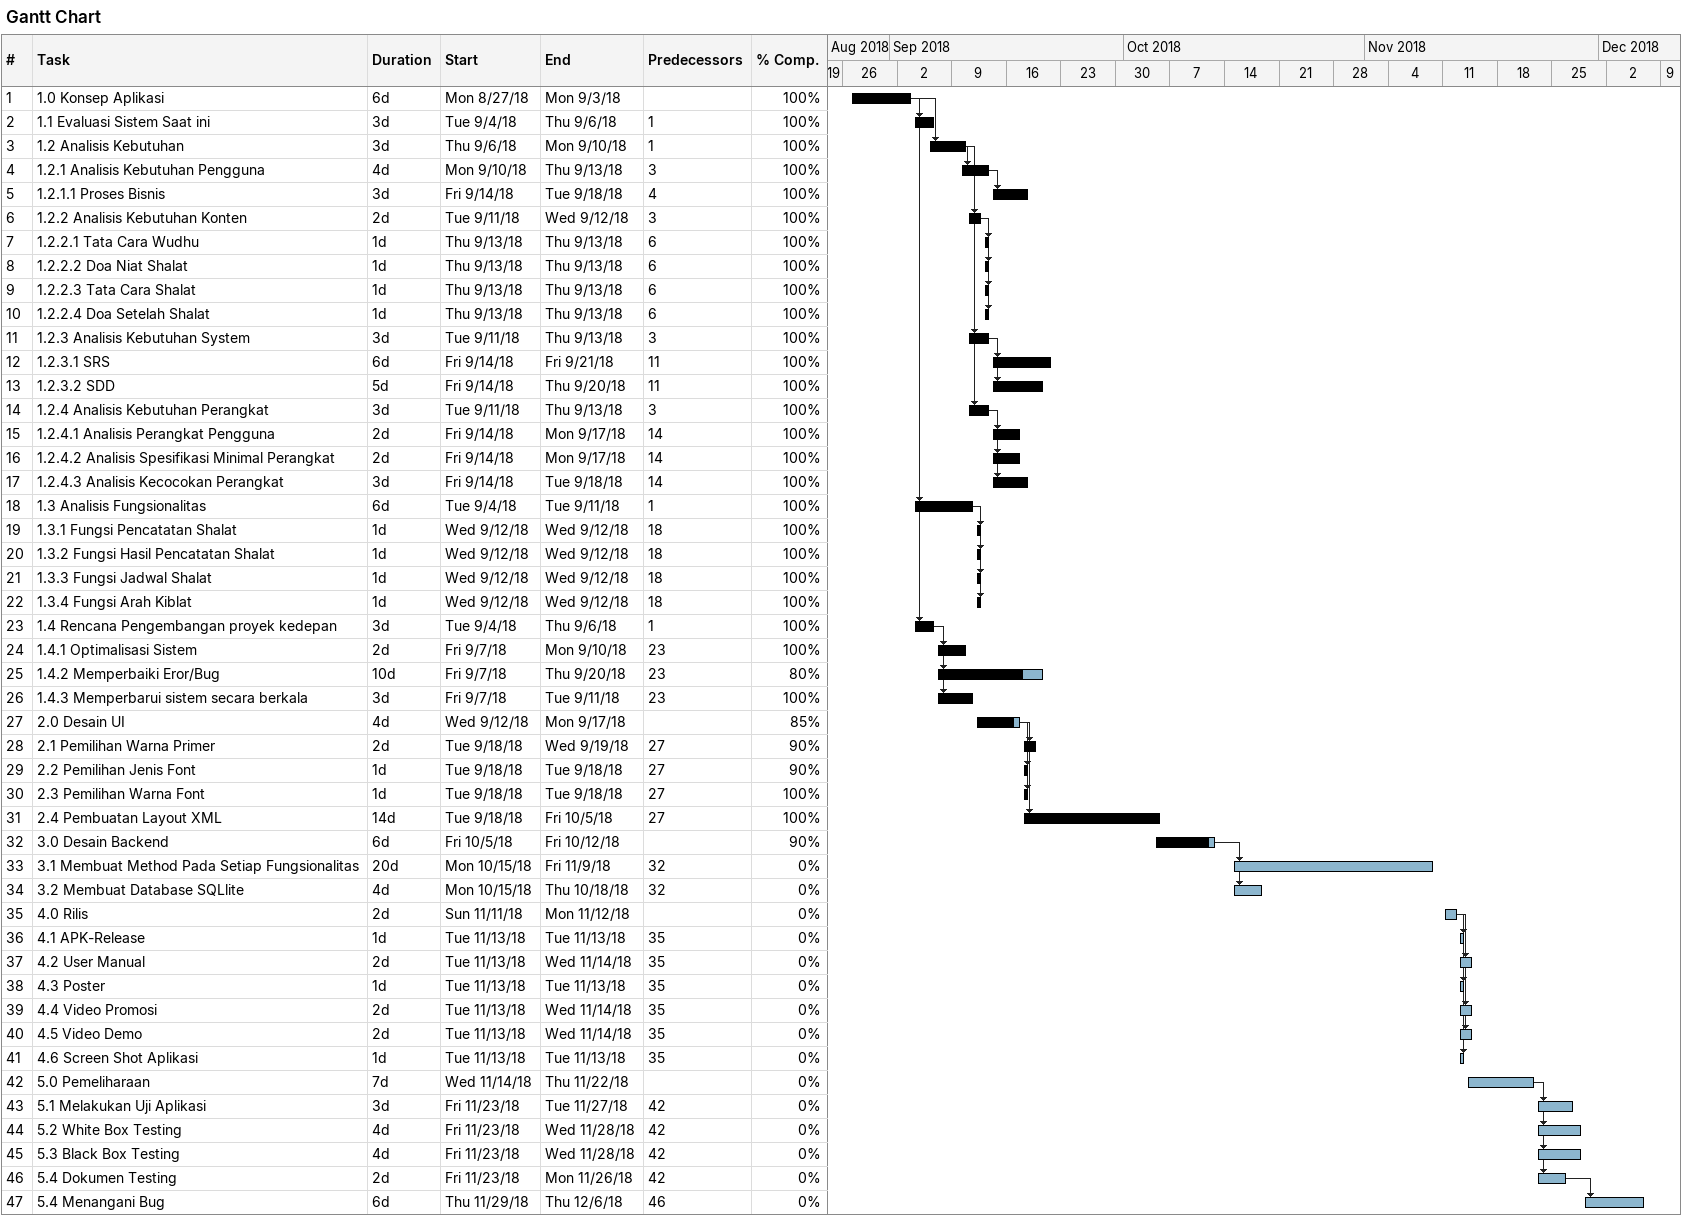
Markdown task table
Gantt Chart

| ID | Task | Duration | Start | Finish | Predecessors | % complete |
|---|---|---|---|---|---|---|
| 1 | 1.0 Konsep Aplikasi | 6d | 2018-08-27 | 2018-09-03 |  | 100 |
| 2 | 1.1 Evaluasi Sistem Saat ini | 3d | 2018-09-04 | 2018-09-06 | 1 | 100 |
| 3 | 1.2 Analisis Kebutuhan | 3d | 2018-09-06 | 2018-09-10 | 1 | 100 |
| 4 | 1.2.1 Analisis Kebutuhan Pengguna | 4d | 2018-09-10 | 2018-09-13 | 3 | 100 |
| 5 | 1.2.1.1 Proses Bisnis | 3d | 2018-09-14 | 2018-09-18 | 4 | 100 |
| 6 | 1.2.2 Analisis Kebutuhan Konten | 2d | 2018-09-11 | 2018-09-12 | 3 | 100 |
| 7 | 1.2.2.1 Tata Cara Wudhu | 1d | 2018-09-13 | 2018-09-13 | 6 | 100 |
| 8 | 1.2.2.2 Doa Niat Shalat | 1d | 2018-09-13 | 2018-09-13 | 6 | 100 |
| 9 | 1.2.2.3 Tata Cara Shalat | 1d | 2018-09-13 | 2018-09-13 | 6 | 100 |
| 10 | 1.2.2.4 Doa Setelah Shalat | 1d | 2018-09-13 | 2018-09-13 | 6 | 100 |
| 11 | 1.2.3 Analisis Kebutuhan System | 3d | 2018-09-11 | 2018-09-13 | 3 | 100 |
| 12 | 1.2.3.1 SRS | 6d | 2018-09-14 | 2018-09-21 | 11 | 100 |
| 13 | 1.2.3.2 SDD | 5d | 2018-09-14 | 2018-09-20 | 11 | 100 |
| 14 | 1.2.4 Analisis Kebutuhan Perangkat | 3d | 2018-09-11 | 2018-09-13 | 3 | 100 |
| 15 | 1.2.4.1 Analisis Perangkat Pengguna | 2d | 2018-09-14 | 2018-09-17 | 14 | 100 |
| 16 | 1.2.4.2 Analisis Spesifikasi Minimal Perangkat | 2d | 2018-09-14 | 2018-09-17 | 14 | 100 |
| 17 | 1.2.4.3 Analisis Kecocokan Perangkat | 3d | 2018-09-14 | 2018-09-18 | 14 | 100 |
| 18 | 1.3 Analisis Fungsionalitas | 6d | 2018-09-04 | 2018-09-11 | 1 | 100 |
| 19 | 1.3.1 Fungsi Pencatatan Shalat | 1d | 2018-09-12 | 2018-09-12 | 18 | 100 |
| 20 | 1.3.2 Fungsi Hasil Pencatatan Shalat | 1d | 2018-09-12 | 2018-09-12 | 18 | 100 |
| 21 | 1.3.3 Fungsi Jadwal Shalat | 1d | 2018-09-12 | 2018-09-12 | 18 | 100 |
| 22 | 1.3.4 Fungsi Arah Kiblat | 1d | 2018-09-12 | 2018-09-12 | 18 | 100 |
| 23 | 1.4 Rencana Pengembangan proyek kedepan | 3d | 2018-09-04 | 2018-09-06 | 1 | 100 |
| 24 | 1.4.1 Optimalisasi Sistem | 2d | 2018-09-07 | 2018-09-10 | 23 | 100 |
| 25 | 1.4.2 Memperbaiki Eror/Bug | 10d | 2018-09-07 | 2018-09-20 | 23 | 80 |
| 26 | 1.4.3 Memperbarui sistem secara berkala | 3d | 2018-09-07 | 2018-09-11 | 23 | 100 |
| 27 | 2.0 Desain UI | 4d | 2018-09-12 | 2018-09-17 |  | 85 |
| 28 | 2.1 Pemilihan Warna Primer | 2d | 2018-09-18 | 2018-09-19 | 27 | 90 |
| 29 | 2.2 Pemilihan Jenis Font | 1d | 2018-09-18 | 2018-09-18 | 27 | 90 |
| 30 | 2.3 Pemilihan Warna Font | 1d | 2018-09-18 | 2018-09-18 | 27 | 100 |
| 31 | 2.4 Pembuatan Layout XML | 14d | 2018-09-18 | 2018-10-05 | 27 | 100 |
| 32 | 3.0 Desain Backend | 6d | 2018-10-05 | 2018-10-12 |  | 90 |
| 33 | 3.1 Membuat Method Pada Setiap Fungsionalitas | 20d | 2018-10-15 | 2018-11-09 | 32 | 0 |
| 34 | 3.2 Membuat Database SQLlite | 4d | 2018-10-15 | 2018-10-18 | 32 | 0 |
| 35 | 4.0 Rilis | 2d | 2018-11-11 | 2018-11-12 |  | 0 |
| 36 | 4.1 APK-Release | 1d | 2018-11-13 | 2018-11-13 | 35 | 0 |
| 37 | 4.2 User Manual | 2d | 2018-11-13 | 2018-11-14 | 35 | 0 |
| 38 | 4.3 Poster | 1d | 2018-11-13 | 2018-11-13 | 35 | 0 |
| 39 | 4.4 Video Promosi | 2d | 2018-11-13 | 2018-11-14 | 35 | 0 |
| 40 | 4.5 Video Demo | 2d | 2018-11-13 | 2018-11-14 | 35 | 0 |
| 41 | 4.6 Screen Shot Aplikasi | 1d | 2018-11-13 | 2018-11-13 | 35 | 0 |
| 42 | 5.0 Pemeliharaan | 7d | 2018-11-14 | 2018-11-22 |  | 0 |
| 43 | 5.1 Melakukan Uji Aplikasi | 3d | 2018-11-23 | 2018-11-27 | 42 | 0 |
| 44 | 5.2 White Box Testing | 4d | 2018-11-23 | 2018-11-28 | 42 | 0 |
| 45 | 5.3 Black Box Testing | 4d | 2018-11-23 | 2018-11-28 | 42 | 0 |
| 46 | 5.4 Dokumen Testing | 2d | 2018-11-23 | 2018-11-26 | 42 | 0 |
| 47 | 5.4 Menangani Bug | 6d | 2018-11-29 | 2018-12-06 | 46 | 0 |
